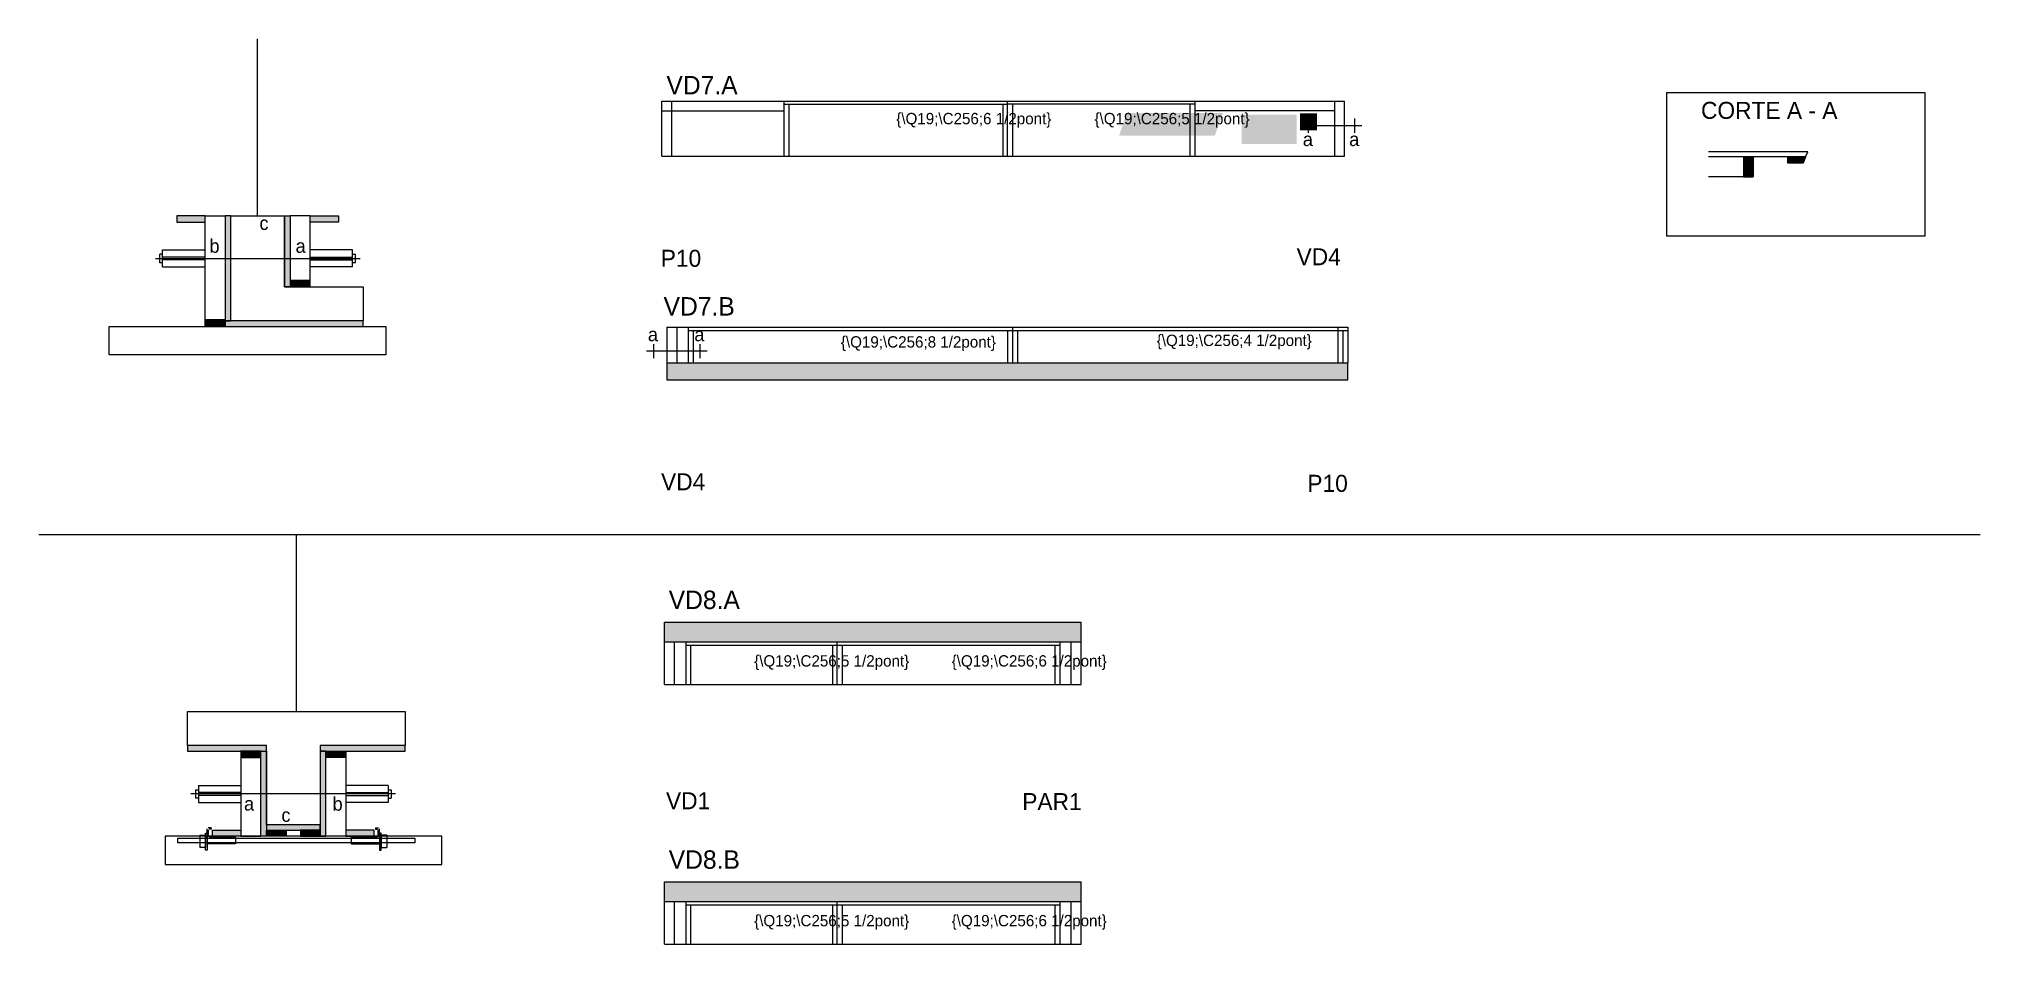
# Model space of a CAD drawing. Header units: metres. Extents: x 8148 to 9518, y 2987 to 3626.
import ezdxf

# ---------------------------------------------------------------- set-up
doc = ezdxf.new("R2010")
doc.units = ezdxf.units.M
for name, color, linetype in [('5', 7, 'Continuous'), ('barrote', 7, 'Continuous'), ('CONCRETO', 7, 'Continuous'), ('COTA', 7, 'Continuous'), ('Cotas', 7, 'Continuous'), ('detalhes', 7, 'Continuous'), ('Hachura', 7, 'Continuous'), ('Madeira', 7, 'Continuous'), ('NOMENCLATURA', 7, 'Continuous'), ('Painéis', 7, 'Continuous'), ('presilha', 7, 'Continuous'), ('SARR_2.2x7', 7, 'Continuous'), ('SARR_3.5x7', 7, 'Continuous'), ('SARRAFO', 7, 'Continuous'), ('SCO-___-LAJ', 7, 'Continuous'), ('TENSOR', 7, 'Continuous'), ('texto', 7, 'Continuous'), ('TEXTO PILAR', 7, 'Continuous'), ('Texto Seção', 7, 'Continuous')]:
    doc.layers.add(name, color=color, linetype=linetype)

msp = doc.modelspace()

# ---------------------------------------------------------------- hatches: boundary and pattern name
at = {"layer": 'COTA'}
h = msp.add_hatch(color=7, dxfattribs=at)
h.dxf.hatch_style = 1
h.paths.add_polyline_path([(9071.4, 3385.7), (8590.9, 3385.7), (8590.9, 3385.7), (8590.9, 3397.7), (8590.9, 3397.7), (9071.4, 3397.7), (9071.4, 3397.7), (9071.4, 3385.7)])
h = msp.add_hatch(color=7, dxfattribs=at)
h.dxf.hatch_style = 1
h.paths.add_polyline_path([(8883.2, 3200.7), (8883.2, 3214.7), (8883.2, 3214.7), (8589.2, 3214.7), (8589.2, 3214.7), (8589.2, 3200.7), (8589.2, 3200.7), (8883.2, 3200.7)])
h = msp.add_hatch(color=7, dxfattribs=at)
h.dxf.hatch_style = 1
h.paths.add_polyline_path([(8883.2, 3017.4), (8883.2, 3031.4), (8883.2, 3031.4), (8589.2, 3031.4), (8589.2, 3031.4), (8589.2, 3017.4), (8589.2, 3017.4), (8883.2, 3017.4)])
at = {"layer": 'Hachura'}
h = msp.add_hatch(color=7, dxfattribs=at)
h.dxf.hatch_style = 1
h.paths.add_polyline_path([(9357.6, 3543), (9350.6, 3543), (9350.6, 3529), (9357.6, 3529), (9357.6, 3543)])
h = msp.add_hatch(color=7, dxfattribs=at)
h.dxf.hatch_style = 1
h.paths.add_polyline_path([(9394.5, 3543), (9392.8, 3538.6), (9392.8, 3538.6), (9382, 3538.6), (9382, 3538.6), (9382, 3543), (9382, 3543), (9394.5, 3543)])
h = msp.add_hatch(color=7, dxfattribs=at)
h.dxf.hatch_style = 1
h.paths.add_polyline_path([(8245.1, 3501.3), (8245.1, 3496.9), (8245.1, 3496.9), (8265.1, 3496.9), (8265.1, 3496.9), (8265.1, 3501.3), (8265.1, 3501.3), (8245.1, 3501.3)])
h = msp.add_hatch(color=7, dxfattribs=at)
h.dxf.hatch_style = 1
h.paths.add_polyline_path([(8279.1, 3501.3), (8283.1, 3501.3), (8283.1, 3501.3), (8283.1, 3427.3), (8283.1, 3427.3), (8279.1, 3427.3), (8279.1, 3427.3), (8279.1, 3501.3)])
h = msp.add_hatch(color=7, dxfattribs=at)
h.dxf.hatch_style = 1
h.paths.add_polyline_path([(8321.1, 3501.3), (8325.1, 3501.3), (8325.1, 3501.3), (8325.1, 3451.3), (8325.1, 3451.3), (8321.1, 3451.3), (8321.1, 3451.3), (8321.1, 3501.3), (8321.1, 3501.3)])
h = msp.add_hatch(color=7, dxfattribs=at)
h.dxf.hatch_style = 1
h.paths.add_polyline_path([(8359.1, 3501.3), (8359.1, 3496.9), (8359.1, 3496.9), (8339.1, 3496.9), (8339.1, 3496.9), (8339.1, 3501.3), (8339.1, 3501.3), (8359.1, 3501.3)])
h = msp.add_hatch(color=7, dxfattribs=at)
h.dxf.hatch_style = 1
h.paths.add_polyline_path([(8325.1, 3455.7), (8325.1, 3451.3), (8325.1, 3451.3), (8339.1, 3451.3), (8339.1, 3451.3), (8339.1, 3455.7), (8339.1, 3455.7), (8325.1, 3455.7)])
h = msp.add_hatch(color=7, dxfattribs=at)
h.dxf.hatch_style = 1
h.paths.add_polyline_path([(8279.1, 3428.1), (8279.1, 3423.3), (8279.1, 3423.3), (8265.1, 3423.3), (8265.1, 3423.3), (8265.1, 3428.1), (8265.1, 3428.1), (8279.1, 3428.1)])
h = msp.add_hatch(color=7, dxfattribs=at)
h.dxf.hatch_style = 1
h.paths.add_polyline_path([(8279.1, 3427.3), (8279.1, 3423.3), (8279.1, 3423.3), (8376.7, 3423.3), (8376.7, 3423.3), (8376.7, 3427.3), (8376.7, 3427.3), (8279.1, 3427.3)])
h = msp.add_hatch(color=7, dxfattribs=at)
h.dxf.hatch_style = 1
h.paths.add_polyline_path([(8308.3, 3123.5), (8308.3, 3127.5), (8308.3, 3127.5), (8252.7, 3127.5), (8252.7, 3127.5), (8252.7, 3123.5), (8252.7, 3123.5), (8308.3, 3123.5)])
h = msp.add_hatch(color=7, dxfattribs=at)
h.dxf.hatch_style = 1
h.paths.add_polyline_path([(8406.3, 3123.5), (8406.3, 3127.5), (8406.3, 3127.5), (8346.3, 3127.5), (8346.3, 3127.5), (8346.3, 3123.5), (8346.3, 3123.5), (8406.3, 3123.5)])
h = msp.add_hatch(color=7, dxfattribs=at)
h.dxf.hatch_style = 1
h.paths.add_polyline_path([(8304.3, 3119.1), (8304.3, 3123.5), (8304.3, 3123.5), (8290.3, 3123.5), (8290.3, 3123.5), (8290.3, 3119.1), (8290.3, 3119.1), (8304.3, 3119.1)])
h = msp.add_hatch(color=7, dxfattribs=at)
h.dxf.hatch_style = 1
h.paths.add_polyline_path([(8308.3, 3123.5), (8304.3, 3123.5), (8304.3, 3123.5), (8304.3, 3063.5), (8304.3, 3063.5), (8308.3, 3063.5), (8308.3, 3063.5), (8308.3, 3123.5)])
h = msp.add_hatch(color=7, dxfattribs=at)
h.dxf.hatch_style = 1
h.paths.add_polyline_path([(8350.3, 3123.5), (8346.3, 3123.5), (8346.3, 3123.5), (8346.3, 3063.5), (8346.3, 3063.5), (8350.3, 3063.5), (8350.3, 3063.5), (8350.3, 3123.5)])
h = msp.add_hatch(color=7, dxfattribs=at)
h.dxf.hatch_style = 1
h.paths.add_polyline_path([(8350.3, 3119.1), (8350.3, 3123.5), (8350.3, 3123.5), (8364.3, 3123.5), (8364.3, 3123.5), (8364.3, 3119.1), (8364.3, 3119.1), (8350.3, 3119.1)])
h = msp.add_hatch(color=7, dxfattribs=at)
h.dxf.hatch_style = 1
h.paths.add_polyline_path([(8346.3, 3067.9), (8346.3, 3071.5), (8346.3, 3071.5), (8308.3, 3071.5), (8308.3, 3071.5), (8308.3, 3067.9), (8308.3, 3067.9), (8346.3, 3067.9)])
h = msp.add_hatch(color=7, dxfattribs=at)
h.dxf.hatch_style = 1
h.paths.add_polyline_path([(8270.3, 3063.5), (8270.3, 3067.9), (8270.3, 3067.9), (8290.3, 3067.9), (8290.3, 3067.9), (8290.3, 3063.5), (8290.3, 3063.5), (8270.3, 3063.5)])
h = msp.add_hatch(color=7, dxfattribs=at)
h.dxf.hatch_style = 1
h.paths.add_polyline_path([(8308.3, 3063.5), (8308.3, 3067.9), (8308.3, 3067.9), (8322.3, 3067.9), (8322.3, 3067.9), (8322.3, 3063.5), (8322.3, 3063.5), (8308.3, 3063.5)])
h = msp.add_hatch(color=7, dxfattribs=at)
h.dxf.hatch_style = 1
h.paths.add_polyline_path([(8346.3, 3063.5), (8346.3, 3067.9), (8346.3, 3067.9), (8332.3, 3067.9), (8332.3, 3067.9), (8332.3, 3063.5), (8332.3, 3063.5), (8346.3, 3063.5)])
h = msp.add_hatch(color=7, dxfattribs=at)
h.dxf.hatch_style = 1
h.paths.add_polyline_path([(8384.3, 3063.5), (8384.3, 3067.9), (8384.3, 3067.9), (8364.3, 3067.9), (8364.3, 3067.9), (8364.3, 3063.5), (8364.3, 3063.5), (8384.3, 3063.5)])
at = {"layer": 'SARRAFO'}
h = msp.add_hatch(color=7, dxfattribs=at)
h.dxf.hatch_style = 1
h.paths.add_polyline_path([(8910, 3558), (8977.7, 3558), (8977.7, 3558), (8983.2, 3574), (8983.2, 3574), (8915.5, 3574), (8915.5, 3574), (8910, 3558)])
h = msp.add_hatch(color=7, dxfattribs=at)
h.dxf.hatch_style = 1
h.paths.add_polyline_path([(8996.5, 3552.1), (9035.4, 3552.1), (9035.4, 3552.1), (9035.4, 3572.7), (9035.4, 3572.7), (8996.5, 3572.7), (8996.5, 3572.7), (8996.5, 3552.1)])
h = msp.add_hatch(color=7, dxfattribs=at)
h.dxf.hatch_style = 1
h.paths.add_polyline_path([(9037.7, 3561.7), (9049.7, 3561.7), (9049.7, 3561.7), (9049.7, 3573.6), (9049.7, 3573.6), (9037.7, 3573.6), (9037.7, 3573.6), (9037.7, 3561.7)])

# ---------------------------------------------------------------- linework, layer by layer
at = {"color": 7, "lineweight": 25}
for p, q in [((8233.1, 3468.3), (8233.1, 3474.3)), ((8235.1, 3474.3), (8233.1, 3474.3)), ((8235.1, 3468.3), (8233.1, 3468.3)), ((8235.1, 3465.3), (8235.1, 3477.3)), ((8235.1, 3477.3), (8265.1, 3477.3)), ((8265.1, 3472.3), (8235.1, 3472.3)), ((8265.1, 3470.3), (8235.1, 3470.3)), ((8369.1, 3477.3), (8339.1, 3477.3)), ((8339.1, 3472.3), (8369.1, 3472.3)), ((8339.1, 3470.3), (8369.1, 3470.3)), ((8369.1, 3465.3), (8369.1, 3477.3)), ((8369.1, 3474.3), (8371.1, 3474.3)), ((8371.1, 3468.3), (8369.1, 3468.3)), ((8371.1, 3468.3), (8371.1, 3474.3)), ((8235.1, 3465.3), (8265.1, 3465.3)), ((8369.1, 3465.3), (8339.1, 3465.3)), ((8258.3, 3096.4), (8258.3, 3090.4)), ((8258.3, 3096.4), (8260.3, 3096.4)), ((8260.3, 3099.4), (8260.3, 3087.4)), ((8260.3, 3099.4), (8290.3, 3099.4)), ((8394.3, 3099.4), (8364.3, 3099.4)), ((8394.3, 3099.4), (8394.3, 3087.4)), ((8394.3, 3096.4), (8396.3, 3096.4)), ((8396.3, 3096.4), (8396.3, 3090.4)), ((8260.3, 3090.4), (8258.3, 3090.4)), ((8290.3, 3094.4), (8260.3, 3094.4)), ((8290.3, 3092.4), (8260.3, 3092.4)), ((8260.3, 3087.4), (8290.3, 3087.4)), ((8364.3, 3094.4), (8394.3, 3094.4)), ((8364.3, 3092.4), (8394.3, 3092.4)), ((8394.3, 3087.4), (8364.3, 3087.4)), ((8394.3, 3090.4), (8396.3, 3090.4))]:
    msp.add_line(p, q, dxfattribs=at)
at = {"layer": 'barrote', "color": 7, "lineweight": 25}
for points in [[(8392.5, 3403.3), (8197.4, 3403.3), (8197.4, 3423.3), (8392.5, 3423.3)], [(8236.8, 3043.5), (8432, 3043.5), (8432, 3063.5), (8236.8, 3063.5)]]:
    msp.add_lwpolyline(points, close=True, dxfattribs=at)
at = {"layer": 'CONCRETO', "color": 7, "lineweight": 25}
for points in [[(8376.7, 3451.3), (8376.7, 3427.3), (8283.1, 3427.3), (8283.1, 3455.3), (8283.1, 3455.3), (8283.1, 3501.3), (8321.1, 3501.3), (8321.1, 3451.3)], [(8252.7, 3127.5), (8252.7, 3151.5), (8406.3, 3151.5), (8406.3, 3127.5), (8346.3, 3127.5), (8346.3, 3071.5), (8308.3, 3071.5), (8308.3, 3127.5)]]:
    msp.add_lwpolyline(points, close=True, dxfattribs=at)
at = {"layer": 'COTA', "color": 7, "lineweight": 25}
for p, q in [((8590.9, 3397.7), (8590.9, 3385.7)), ((9071.4, 3385.7), (9071.4, 3397.7)), ((8590.9, 3385.7), (9071.4, 3385.7)), ((8147.7, 3276.5), (9517.7, 3276.5)), ((8589.2, 3200.7), (8589.2, 3214.7)), ((8589.2, 3214.7), (8883.2, 3214.7)), ((8883.2, 3200.7), (8883.2, 3214.7)), ((8589.2, 3017.4), (8589.2, 3031.4)), ((8589.2, 3031.4), (8883.2, 3031.4)), ((8883.2, 3017.4), (8883.2, 3031.4))]:
    msp.add_line(p, q, dxfattribs=at)
at = {"layer": 'Cotas', "color": 7, "lineweight": 25}
msp.add_lwpolyline([(9296.6, 3588.5), (9478.6, 3588.5), (9478.6, 3487.1), (9296.6, 3487.1)], close=True, dxfattribs=at)
at = {"layer": 'Defpoints', "color": 7, "lineweight": 25}
for p, q in [((8302.1, 3501.3), (8302.1, 3626.3)), ((8329.5, 3151.5), (8329.5, 3276.5))]:
    msp.add_line(p, q, dxfattribs=at)
at = {"layer": 'Madeira', "color": 7, "lineweight": 25}
msp.add_lwpolyline([(9357.6, 3543), (9357.6, 3529), (9326.1, 3529)], dxfattribs=at)
for points in [[(9357.6, 3529), (9357.6, 3543), (9350.6, 3543), (9350.6, 3529)], [(9382, 3543), (9394.5, 3543), (9392.8, 3538.6), (9382, 3538.6)], [(8245.1, 3501.3), (8245.1, 3496.9), (8265.1, 3496.9), (8265.1, 3501.3)], [(8279.1, 3423.3), (8265.1, 3423.3), (8265.1, 3501.3), (8279.1, 3501.3)], [(8325.1, 3451.3), (8339.1, 3451.3), (8339.1, 3501.3), (8325.1, 3501.3)], [(8359.1, 3501.3), (8359.1, 3496.9), (8339.1, 3496.9), (8339.1, 3501.3)], [(8325.1, 3455.7), (8325.1, 3451.3), (8339.1, 3451.3), (8339.1, 3455.7)], [(8279.1, 3428.1), (8279.1, 3423.3), (8265.1, 3423.3), (8265.1, 3428.1)], [(8304.3, 3119.1), (8304.3, 3123.5), (8290.3, 3123.5), (8290.3, 3119.1)], [(8304.3, 3123.5), (8290.3, 3123.5), (8290.3, 3063.5), (8304.3, 3063.5)], [(8350.3, 3119.1), (8350.3, 3123.5), (8364.3, 3123.5), (8364.3, 3119.1)], [(8350.3, 3123.5), (8364.3, 3123.5), (8364.3, 3063.5), (8350.3, 3063.5)], [(8270.3, 3063.5), (8270.3, 3067.9), (8290.3, 3067.9), (8290.3, 3063.5)], [(8308.3, 3063.5), (8308.3, 3067.9), (8322.3, 3067.9), (8322.3, 3063.5)], [(8346.3, 3063.5), (8346.3, 3067.9), (8332.3, 3067.9), (8332.3, 3063.5)], [(8384.3, 3063.5), (8384.3, 3067.9), (8364.3, 3067.9), (8364.3, 3063.5)]]:
    msp.add_lwpolyline(points, close=True, dxfattribs=at)
at = {"layer": 'NOMENCLATURA', "color": 7, "lineweight": 25}
for p, q in [((9038.7, 3565), (9081.4, 3565)), ((9043.7, 3560), (9043.7, 3570)), ((9076.4, 3560), (9076.4, 3570)), ((8576.6, 3406), (8619.3, 3406)), ((8581.6, 3401), (8581.6, 3410.9)), ((8614.3, 3401), (8614.3, 3410.9))]:
    msp.add_line(p, q, dxfattribs=at)
at = {"layer": 'Painéis', "color": 7, "lineweight": 25}
for p, q in [((8587.4, 3582.4), (9069.1, 3582.4)), ((8587.4, 3543.4), (8587.4, 3582.4)), ((8831.4, 3543.4), (8831.4, 3582.4)), ((9069.1, 3543.4), (9069.1, 3582.4)), ((8587.4, 3543.4), (9069.1, 3543.4)), ((9396, 3546.6), (9326.1, 3546.6)), ((9394.5, 3543), (9326.1, 3543)), ((9394.5, 3543), (9396, 3546.6)), ((8590.9, 3422.7), (9071.4, 3422.7)), ((8590.9, 3422.7), (8590.9, 3397.7)), ((8834.9, 3422.7), (8834.9, 3397.7)), ((9071.4, 3422.7), (9071.4, 3397.7)), ((8590.9, 3397.7), (9071.4, 3397.7)), ((8589.2, 3200.7), (8883.2, 3200.7)), ((8589.2, 3170.7), (8589.2, 3200.7)), ((8711.2, 3170.7), (8711.2, 3200.7)), ((8883.2, 3170.7), (8883.2, 3200.7)), ((8589.2, 3170.7), (8883.2, 3170.7)), ((8589.2, 3017.4), (8883.2, 3017.4)), ((8589.2, 2987.4), (8589.2, 3017.4)), ((8711.2, 2987.4), (8711.2, 3017.4)), ((8883.2, 2987.4), (8883.2, 3017.4)), ((8589.2, 2987.4), (8883.2, 2987.4))]:
    msp.add_line(p, q, dxfattribs=at)
for points in [[(8279.1, 3427.3), (8283.1, 3427.3), (8283.1, 3501.3), (8279.1, 3501.3)], [(8325.1, 3451.3), (8321.1, 3451.3), (8321.1, 3501.3), (8325.1, 3501.3)], [(8279.1, 3427.3), (8279.1, 3423.3), (8376.7, 3423.3), (8376.7, 3427.3)], [(8308.3, 3123.5), (8308.3, 3127.5), (8252.7, 3127.5), (8252.7, 3123.5)], [(8406.3, 3123.5), (8406.3, 3127.5), (8346.3, 3127.5), (8346.3, 3123.5)], [(8304.3, 3123.5), (8308.3, 3123.5), (8308.3, 3063.5), (8304.3, 3063.5)], [(8350.3, 3123.5), (8346.3, 3123.5), (8346.3, 3063.5), (8350.3, 3063.5)], [(8346.3, 3067.9), (8346.3, 3071.5), (8308.3, 3071.5), (8308.3, 3067.9)]]:
    msp.add_lwpolyline(points, close=True, dxfattribs=at)
at = {"layer": 'presilha', "color": 7, "lineweight": 25}
for p, q in [((8269.4, 3069.5), (8267.2, 3069.5)), ((8269.4, 3069.5), (8269.4, 3068.5)), ((8385.2, 3069.5), (8385.2, 3068.5)), ((8385.2, 3069.5), (8387.4, 3069.5)), ((8261.4, 3064.2), (8265.4, 3064.2)), ((8261.4, 3064.2), (8261.4, 3055.5)), ((8265.4, 3055.5), (8261.4, 3055.5)), ((8265.4, 3065.8), (8266.4, 3065.8)), ((8265.4, 3053.8), (8265.4, 3065.8)), ((8265.4, 3064.2), (8265.4, 3055.5)), ((8266.4, 3062.6), (8266.4, 3068.7)), ((8266.4, 3065.8), (8266.4, 3053.8)), ((8286.4, 3058.2), (8266.4, 3058.2)), ((8267.4, 3063.2), (8267.4, 3068.1)), ((8269.4, 3068.5), (8267.8, 3068.5)), ((8286.4, 3062.8), (8267.8, 3062.8)), ((8286.4, 3062.8), (8286.4, 3058.2)), ((8368.2, 3062.8), (8368.2, 3058.2)), ((8368.2, 3062.8), (8386.8, 3062.8)), ((8368.2, 3058.2), (8388.2, 3058.2)), ((8385.2, 3068.5), (8386.8, 3068.5)), ((8387.2, 3063.2), (8387.2, 3068.1)), ((8388.2, 3062.6), (8388.2, 3068.7)), ((8389.2, 3065.8), (8388.2, 3065.8)), ((8388.2, 3065.8), (8388.2, 3053.8)), ((8389.2, 3053.8), (8389.2, 3065.8)), ((8393.2, 3064.2), (8389.2, 3064.2)), ((8389.2, 3064.2), (8389.2, 3055.5)), ((8389.2, 3055.5), (8393.2, 3055.5)), ((8393.2, 3064.2), (8393.2, 3055.5)), ((8266.4, 3053.8), (8265.4, 3053.8)), ((8388.2, 3053.8), (8389.2, 3053.8))]:
    msp.add_line(p, q, dxfattribs=at)
at = {"layer": 'SARR_2.2x7', "color": 7, "lineweight": 25}
for p, q in [((8594.4, 3543.4), (8594.4, 3582.4)), ((8673.4, 3580.2), (8831.4, 3580.2)), ((8963.4, 3580.2), (8831.4, 3580.2)), ((9062.1, 3582.4), (9062.1, 3543.4)), ((8587.4, 3575.4), (8673.4, 3575.4)), ((9062.1, 3575.4), (8963.4, 3575.4)), ((8597.9, 3422.7), (8597.9, 3397.7)), ((8605.9, 3420.5), (8834.9, 3420.5)), ((8834.9, 3420.5), (9071.4, 3420.5)), ((9064.4, 3422.7), (9064.4, 3397.7)), ((8596.2, 3170.7), (8596.2, 3200.7)), ((8604.2, 3198.5), (8711.2, 3198.5)), ((8711.2, 3198.5), (8868.2, 3198.5)), ((8876.2, 3170.7), (8876.2, 3200.7)), ((8596.2, 2987.4), (8596.2, 3017.4)), ((8604.2, 3015.2), (8711.2, 3015.2)), ((8711.2, 3015.2), (8868.2, 3015.2)), ((8876.2, 2987.4), (8876.2, 3017.4))]:
    msp.add_line(p, q, dxfattribs=at)
at = {"layer": 'SARR_3.5x7', "color": 7, "lineweight": 25}
for p, q in [((8673.4, 3582.4), (8673.4, 3543.4)), ((8676.9, 3580.2), (8676.9, 3543.4)), ((8827.9, 3580.2), (8827.9, 3543.4)), ((8834.9, 3580.2), (8834.9, 3543.4)), ((8959.9, 3580.2), (8959.9, 3543.4)), ((8963.4, 3582.4), (8963.4, 3543.4)), ((8605.9, 3422.7), (8605.9, 3397.7)), ((8609.4, 3420.5), (8609.4, 3397.7)), ((8831.4, 3420.5), (8831.4, 3397.7)), ((8838.4, 3420.5), (8838.4, 3397.7)), ((9067.9, 3420.5), (9067.9, 3397.7)), ((9071.4, 3422.7), (9071.4, 3397.7)), ((8604.2, 3200.7), (8604.2, 3170.7)), ((8607.7, 3198.5), (8607.7, 3170.7)), ((8707.7, 3198.5), (8707.7, 3170.7)), ((8714.7, 3198.5), (8714.7, 3170.7)), ((8864.7, 3198.5), (8864.7, 3170.7)), ((8868.2, 3200.7), (8868.2, 3170.7)), ((8604.2, 3017.4), (8604.2, 2987.4)), ((8607.7, 3015.2), (8607.7, 2987.4)), ((8707.7, 3015.2), (8707.7, 2987.4)), ((8714.7, 3015.2), (8714.7, 2987.4)), ((8864.7, 3015.2), (8864.7, 2987.4)), ((8868.2, 3017.4), (8868.2, 2987.4))]:
    msp.add_line(p, q, dxfattribs=at)
at = {"layer": 'SCO-___-LAJ', "color": 7, "lineweight": 25}
msp.add_lwpolyline([(8245.8, 3062.1), (8413.1, 3062.1), (8413.1, 3058.9), (8245.8, 3058.9)], close=True, dxfattribs=at)
at = {"layer": 'TENSOR', "color": 7, "lineweight": 25}
for p, q in [((8230.1, 3471.3), (8374.4, 3471.3)), ((8399.3, 3093.4), (8255, 3093.4))]:
    msp.add_line(p, q, dxfattribs=at)

# ---------------------------------------------------------------- texts
at = {"layer": '5', "color": 7, "lineweight": 25}
for s, p in [('P10', (8586.6, 3465.4)), ('VD4', (9035.3, 3466.5)), ('VD4', (8586.8, 3307.7)), ('P10', (9042.9, 3306.6)), ('VD1', (8590.3, 3082.6)), ('PAR1', (8841.7, 3082))]:
    msp.add_text(s, height=12, dxfattribs=at).set_placement(p)
at = {"layer": 'detalhes', "color": 7, "lineweight": 25}
for s, p in [('a', (9039.7, 3550.6)), ('a', (9072.4, 3550.6)), ('c', (8303.4, 3491.4)), ('b', (8268.1, 3475.3)), ('a', (8328.9, 3475.3)), ('a', (8577.5, 3412.9)), ('a', (8610.3, 3412.9)), ('a', (8292.5, 3081.7)), ('b', (8355, 3081.6)), ('c', (8318.9, 3073.7))]:
    msp.add_text(s, height=9.6, dxfattribs=at).set_placement(p)
at = {"layer": 'texto', "color": 7, "lineweight": 25}
for s, p in [('{\\Q19;\\C256;6 1/2pont}', (8752.8, 3566)), ('{\\Q19;\\C256;5 1/2pont}', (8892.7, 3566)), ('{\\Q19;\\C256;8 1/2pont}', (8713.7, 3408.4)), ('{\\Q19;\\C256;4 1/2pont}', (8936.6, 3409.5)), ('{\\Q19;\\C256;5 1/2pont}', (8652.5, 3183.3)), ('{\\Q19;\\C256;6 1/2pont}', (8791.9, 3183.3)), ('{\\Q19;\\C256;5 1/2pont}', (8652.5, 3000)), ('{\\Q19;\\C256;6 1/2pont}', (8791.9, 3000))]:
    msp.add_text(s, height=8, dxfattribs=at).set_placement(p)
at = {"layer": 'TEXTO PILAR', "color": 7, "lineweight": 25}
msp.add_text('CORTE A - A', height=12, dxfattribs=at).set_placement((9320.7, 3569.8))
at = {"layer": 'Texto Seção', "color": 7, "lineweight": 25}
for s, p in [('VD7.A', (8590.6, 3587.1)), ('VD7.B', (8588.6, 3431)), ('VD8.A', (8592.2, 3223.9)), ('VD8.B', (8592.2, 3040.6))]:
    msp.add_text(s, height=13, dxfattribs=at).set_placement(p)

doc.saveas('drawing.dxf')
